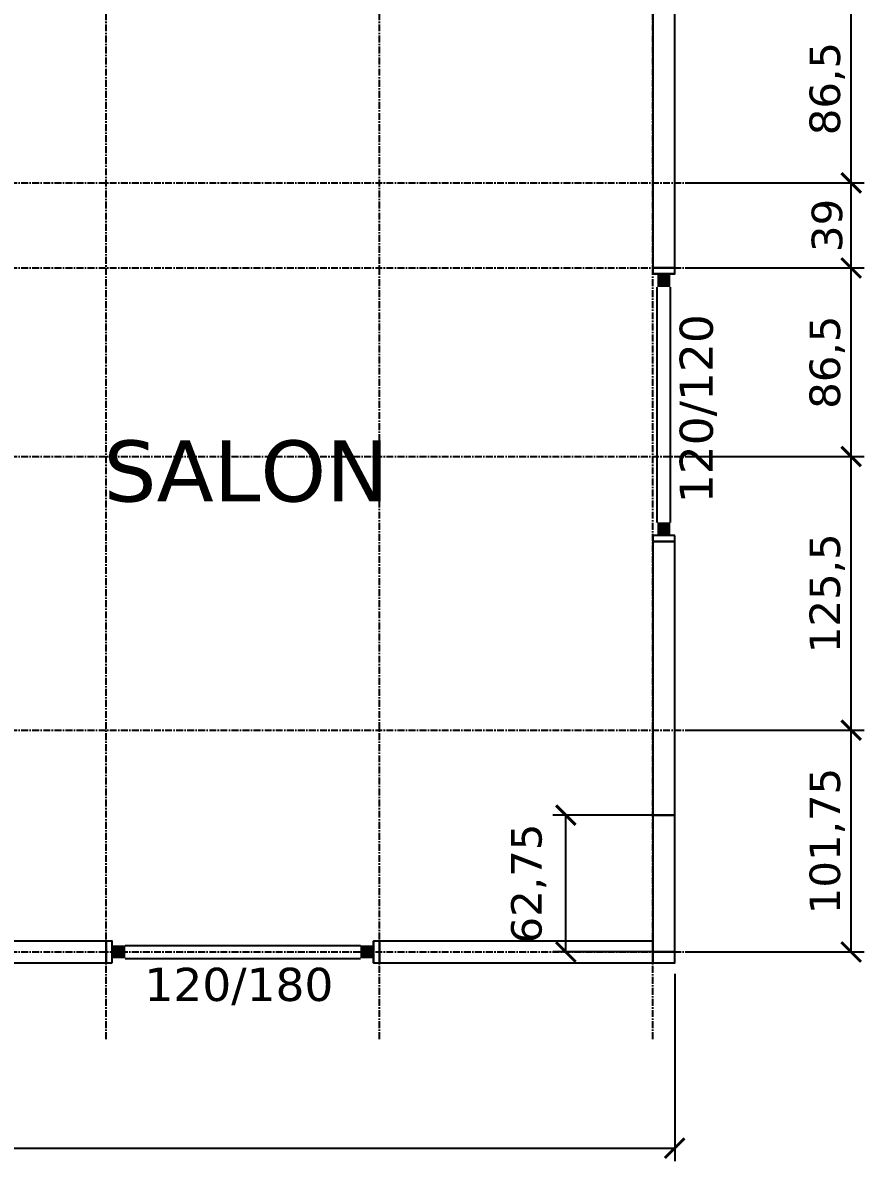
# Model space of a CAD drawing. Header units: centimetres. Extents: x -135 to 4159, y -1445 to 1077.
# Drawn here: x 474 to 860, y -91 to 431 of the extents above; entities that cross this region are included whole.
import ezdxf
from ezdxf.enums import TextEntityAlignment as Align

# ---------------------------------------------------------------- set-up
doc = ezdxf.new("R2010")
doc.units = ezdxf.units.CM
doc.linetypes.add('CENTER', pattern=[5.08, 3.175, -0.635, 0.635, -0.635])
for name, color, linetype in [('AKS', 4, 'CENTER'), ('DIS_DUVAR_100', 30, 'Continuous'), ('KOSE_PROFIL_100', 8, 'Continuous'), ('ODA_ADLARI', 7, 'Continuous'), ('OLCULER', 7, 'Continuous'), ('OZEL_PANEL_OLCU_CM', 3, 'Continuous'), ('PENCERE', 10, 'Continuous')]:
    doc.layers.add(name, color=color, linetype=linetype)
doc.styles.add('PORTMAN', font='DejaVuSans.ttf')
doc.styles.get("Standard").update_dxf_attribs({"font": 'DejaVuSans.ttf'})
doc.dimstyles.new('PORTMAN', dxfattribs={"dimtxt": 14, "dimasz": 9, "dimexe": 6, "dimexo": 5, "dimgap": 4, "dimtad": 1, "dimtxsty": 'PORTMAN', "dimblk": 'ARCHTICK', "dimcen": 2.5, "dimazin": 3, "dimtfac": 0.5, "dimtmove": 2, "dimatfit": 3})

# ---------------------------------------------------------------- blocks, each defined once
blk = doc.blocks.new('BOM_D01_1255p0_DIS_DOLU')
blk.add_lwpolyline([(0, 0), (10, 0), (10, 125.5), (0, 125.5)], close=True)
blk = doc.blocks.new('kaynak-pencere-120180')
at = {"layer": 'PENCERE', "color": 1}
for p, q in [((53839.87, 6703.82), (53839.87, 6713.82)), ((53845.87, 6711.82), (53953.87, 6711.82)), ((53959.87, 6703.82), (53959.87, 6713.82)), ((53845.87, 6705.82), (53953.87, 6705.82))]:
    blk.add_line(p, q, dxfattribs=at)
for points in [[(53839.87, 6705.82), (53845.87, 6705.82), (53839.87, 6711.82), (53845.87, 6711.82)], [(53959.87, 6705.82), (53953.87, 6705.82), (53959.87, 6711.82), (53953.87, 6711.82)]]:
    blk.add_solid(points, dxfattribs=at)
at = {"layer": 'PENCERE', "color": 0, "lineweight": 25}
blk.add_text('120/180', height=15.217, dxfattribs=at).set_placement((53854.7, 6686.34))
blk = doc.blocks.new('BOM_P02_PENCERE_1200x1800')
at = {"layer": 'PENCERE'}
blk.add_blockref('kaynak-pencere-120180', (0, 0), dxfattribs=at)
blk = doc.blocks.new('BOM_D03_1255p0_DIS_P02')
for points in [[(0, 122.75), (10, 122.75), (10, 125.5), (0, 125.5)], [(0, 0), (10, 0), (10, 2.75), (0, 2.75)]]:
    blk.add_lwpolyline(points, close=True)
at = {"layer": 'PENCERE', "rotation": 270}
blk.add_blockref('BOM_P02_PENCERE_1200x1800', (-6703.823, 53962.624), dxfattribs=at)
blk = doc.blocks.new('BOM_D06_627p5_DIS_DOLU')
blk.add_lwpolyline([(0, 0), (10, 0), (10, 62.75), (0, 62.75)], close=True)
blk = doc.blocks.new('kaynak-pencere-120120')
at = {"layer": 'PENCERE', "color": 1}
for p, q in [((53387.01, 8192.86), (53397.01, 8192.86)), ((53389.01, 8186.86), (53389.01, 8078.86)), ((53395.01, 8186.86), (53395.01, 8078.86)), ((53387.01, 8072.86), (53397.01, 8072.86))]:
    blk.add_line(p, q, dxfattribs=at)
for points in [[(53389.01, 8192.86), (53389.01, 8186.86), (53395.01, 8192.86), (53395.01, 8186.86)], [(53389.01, 8072.86), (53389.01, 8078.86), (53395.01, 8072.86), (53395.01, 8078.86)]]:
    blk.add_solid(points, dxfattribs=at)
at = {"layer": 'PENCERE', "color": 0, "lineweight": 25}
blk.add_text('120/120', height=15.217, rotation=270, dxfattribs=at).set_placement((53369.52, 8178.03))
blk = doc.blocks.new('BOM_P01_PENCERE_1200x1200')
at = {"layer": 'PENCERE'}
blk.add_blockref('kaynak-pencere-120120', (0, 0), dxfattribs=at)
blk = doc.blocks.new('BOM_D02_1255p0_DIS_P01')
for points in [[(0, 122.75), (10, 122.75), (10, 125.5), (0, 125.5)], [(0, 0), (10, 0), (10, 2.75), (0, 2.75)]]:
    blk.add_lwpolyline(points, close=True)
at = {"layer": 'PENCERE'}
blk.add_blockref('BOM_P01_PENCERE_1200x1200', (-53387.006, -8070.111), dxfattribs=at)
blk = doc.blocks.new('BOM_B02_DIS_KOSE_100x50')
blk.add_lwpolyline([(0, 0), (10, 0), (10, 5), (0, 5)], close=True)
blk = doc.blocks.new('_ARCHTICK')
at = {"color": 0, "linetype": 'BYBLOCK', "const_width": 0.15}
blk.add_lwpolyline([(-0.5, -0.5), (0.5, 0.5)], dxfattribs=at)

msp = doc.modelspace()

# ---------------------------------------------------------------- linework, layer by layer
at = {"layer": 'AKS'}
for p, q in [((512, -35), (512, 780.25)), ((637.5, -35), (637.5, 780.25)), ((763, -35), (763, 780.25)), ((-35, 357.75), (808, 357.75)), ((-35, 318.75), (808, 318.75)), ((-35, 232.25), (808, 232.25)), ((-35, 106.75), (808, 106.75)), ((-35, 5), (808, 5))]:
    msp.add_line(p, q, dxfattribs=at)

# ---------------------------------------------------------------- block references
at = {"layer": 'DIS_DUVAR_100'}
for name, p in [('BOM_D01_1255p0_DIS_DOLU', (763, 318.75)), ('BOM_D01_1255p0_DIS_DOLU', (763, 67.75)), ('BOM_D06_627p5_DIS_DOLU', (763, 5))]:
    msp.add_blockref(name, p, dxfattribs=at)
for name, p, rotation in [('BOM_D02_1255p0_DIS_P01', (773, 318.75), 180), ('BOM_D01_1255p0_DIS_DOLU', (386.5, 10), 270), ('BOM_D03_1255p0_DIS_P02', (637.5, 0), 90), ('BOM_D01_1255p0_DIS_DOLU', (637.5, 10), 270)]:
    msp.add_blockref(name, p, dxfattribs=dict(at, rotation=rotation))
at = {"layer": 'KOSE_PROFIL_100'}
msp.add_blockref('BOM_B02_DIS_KOSE_100x50', (763, 0), dxfattribs=at)

# ---------------------------------------------------------------- texts
at = {"layer": 'ODA_ADLARI', "style": 'PORTMAN'}
msp.add_text('SALON', height=28, dxfattribs=at).set_placement((576.25, 225.625), align=Align.MIDDLE_CENTER)

# ---------------------------------------------------------------- dimensions: what is measured, and where the dimension line sits
at = {"layer": 'OLCULER'}
for base, p1, p2 in [((854, 357.75), (773, 357.75), (773, 444.25)), ((854, 318.75), (773, 318.75), (773, 357.75)), ((854, 232.25), (773, 232.25), (773, 318.75)), ((854, 106.75), (773, 106.75), (773, 232.25)), ((854, 5), (773, 5), (773, 106.75))]:
    msp.add_linear_dim(base=base, p1=p1, p2=p2, angle=90, dimstyle='PORTMAN', override={"dimtxt": 14, "dimasz": 9, "dimexe": 6, "dimexo": 5, "dimdec": 2, "dimzin": 8, "dimdsep": 44}, dxfattribs=at).render()
msp.add_linear_dim(base=(0, -85), p1=(0, 0), p2=(773, 0), dimstyle='PORTMAN', override={"dimtxt": 14, "dimasz": 9, "dimexe": 6, "dimexo": 5, "dimdec": 2, "dimzin": 8, "dimdsep": 44}, dxfattribs=at).render()
at = {"layer": 'OZEL_PANEL_OLCU_CM'}
msp.add_linear_dim(base=(723, 5), p1=(773, 5), p2=(773, 67.75), angle=90, dimstyle='PORTMAN', override={"dimtxt": 14, "dimasz": 9, "dimexe": 6, "dimexo": 5, "dimdec": 2, "dimzin": 8, "dimdsep": 44}, dxfattribs=at).render()

doc.saveas('drawing.dxf')
